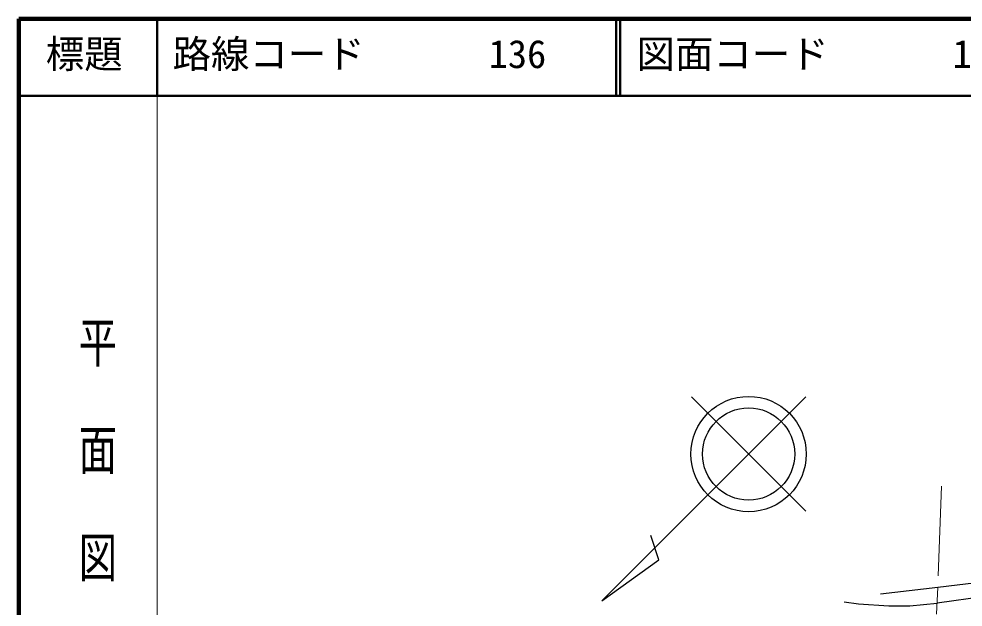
# Model space of a CAD drawing. Units: millimetres, scale not verified. Extents: x 69839 to 709839, y -172201 to 187799.
# Drawn here: x 69839 to 192720, y 111259 to 187799 of the extents above; entities that cross this region are included whole.
import ezdxf
from ezdxf.enums import TextEntityAlignment as Align

# ---------------------------------------------------------------- set-up
doc = ezdxf.new("R2010")
doc.units = ezdxf.units.MM
doc.header["$LTSCALE"] = 1000
doc.linetypes.add('CHAIN', pattern=[18.5, 12, -1.5, 3.5, -1.5])
for name, color, linetype, lineweight in [('M-BGD', 7, 'Continuous', 25), ('M-BMK', 2, 'CHAIN', 13), ('M-BMK-SRVR', 3, 'Continuous', 25), ('M-SUV', 7, 'Continuous', 13), ('M-TTL', 2, 'Continuous', 140), ('M-TTL-LINE', 7, 'Continuous', 50), ('M-TTL-TXT', 7, 'Continuous', 13)]:
    doc.layers.add(name, color=color, linetype=linetype, lineweight=lineweight)
doc.styles.add('@ＭＳ ゴシック', font='')
doc.styles.add('ＭＳ ゴシック', font='')
doc.styles.get('@ＭＳ ゴシック').set_extended_font_data('@MS Gothic')
doc.styles.get('ＭＳ ゴシック').set_extended_font_data('MS Gothic')

msp = doc.modelspace()

# ---------------------------------------------------------------- linework, layer by layer
at = {"layer": 'M-BGD'}
for p, q in [((197038, 114722), (189418, 113790)), ((189418, 113790), (181968, 112944)), ((177226, 111928), (179089, 111674)), ((197800, 112944), (189334, 111758)), ((179089, 111674), (183068, 111420)), ((183068, 111420), (185778, 111420)), ((185778, 111420), (189334, 111758))]:
    msp.add_line(p, q, dxfattribs=at)
at = {"layer": 'M-BMK'}
msp.add_line((188741, 96857), (189926, 126998), dxfattribs=at)
at = {"layer": 'M-BMK-SRVR'}
for p, q in [((145715, 112086), (172232, 138603)), ((157382, 138603), (172232, 123754)), ((153140, 117390), (152079, 120572)), ((145715, 112086), (153140, 117390))]:
    msp.add_line(p, q, dxfattribs=at)
for radius in [7500, 6000]:
    msp.add_circle((164807, 131178), radius, dxfattribs=at)
at = {"layer": 'M-SUV'}
msp.add_line((87839, 177799), (87839, -172201), dxfattribs=at)
at = {"layer": 'M-TTL'}
for p, q in [((69839, 187799), (69839, -172201)), ((709839, 187799), (69839, 187799))]:
    msp.add_line(p, q, dxfattribs=at)
at = {"layer": 'M-TTL-LINE'}
for p, q in [((87839, 187799), (87839, 177799)), ((147589, 187799), (147589, 177799)), ((148089, 187799), (148089, 177799)), ((69839, 177799), (709839, 177799))]:
    msp.add_line(p, q, dxfattribs=at)

# ---------------------------------------------------------------- texts
at = {"layer": 'M-SUV', "style": '@ＭＳ ゴシック', "width": 1.4}
msp.add_text('平  面  図', height=3666, rotation=270, dxfattribs=at).set_placement((77116, 149274), align=Align.BOTTOM_LEFT)
at = {"layer": 'M-TTL-TXT', "style": 'ＭＳ ゴシック'}
for s, p in [('標題', (73339, 180299)), ('路線コード', (89839, 180299)), ('136', (130981, 180299)), ('図面コード', (150219, 180299)), ('16-0', (191360, 180299))]:
    msp.add_text(s, height=3666, dxfattribs=at).set_placement(p, align=Align.BOTTOM_LEFT)

doc.saveas('drawing.dxf')
